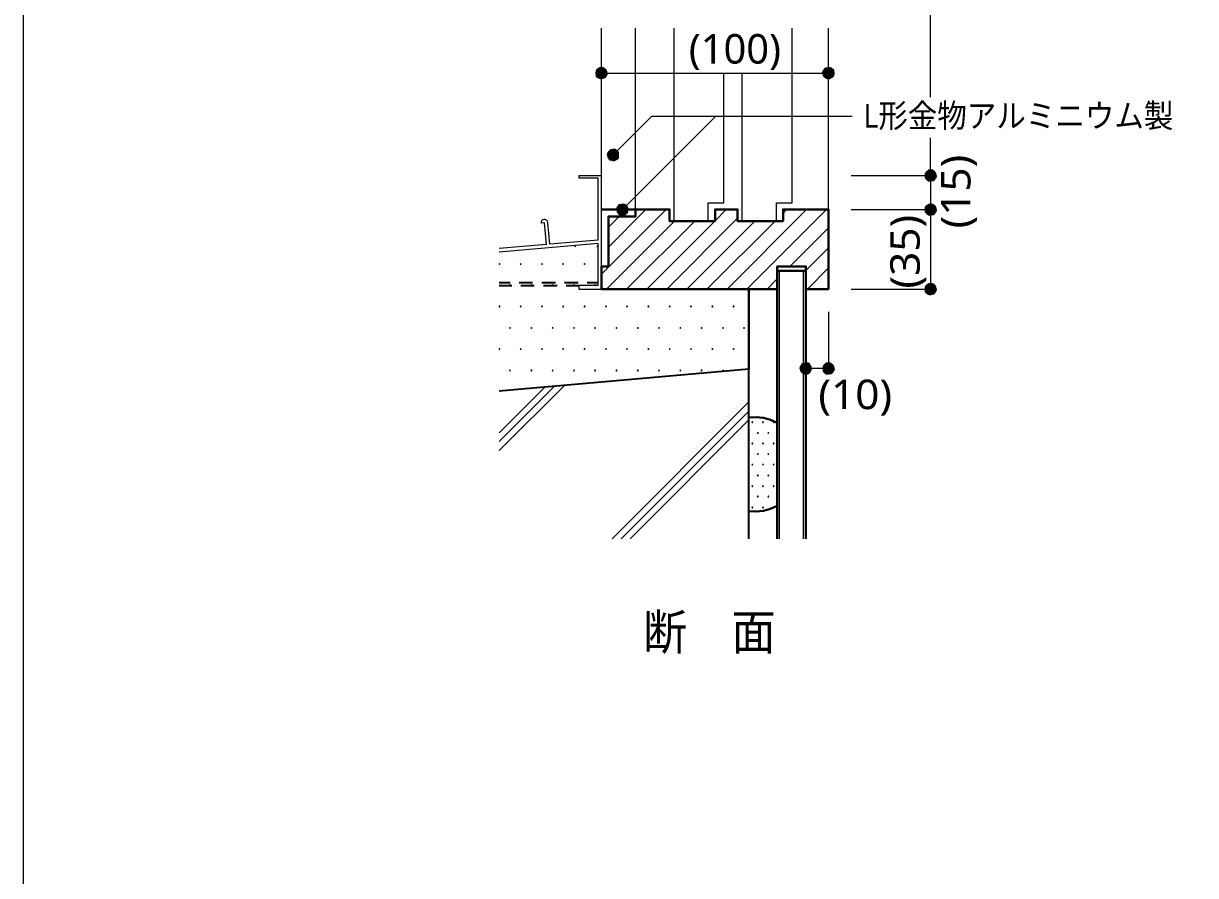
# Model space of a CAD drawing. Header units: millimetres. Extents: x 0 to 420, y 0 to 297.
# Drawn here: x 0.2 to 103.4, y 148.5 to 223.5 of the extents above; entities that cross this region are included whole.
import ezdxf
from ezdxf.enums import TextEntityAlignment as Align

# ---------------------------------------------------------------- set-up
doc = ezdxf.new("R2010")
doc.units = ezdxf.units.MM
doc.styles.add('kst32b', font='NotoSansJP-Variable.ttf')

msp = doc.modelspace()

# ---------------------------------------------------------------- hatches: boundary and pattern name
for points in [[(50.63, 219.37), (50.61, 219.16), (51.1, 219.16), (50.63, 219.37)], [(71.56, 218.97), (71.61, 219.16), (71.1, 219.16), (71.56, 218.97)], [(51.67, 211.77), (51.77, 211.6), (52.13, 211.96), (51.67, 211.77)], [(79.63, 210.33), (79.61, 210.14), (80.09, 210.14), (79.63, 210.33)], [(52.49, 206.95), (52.6, 206.8), (52.94, 207.14), (52.49, 206.95)], [(79.63, 207.35), (79.61, 207.16), (80.09, 207.16), (79.63, 207.35)], [(48.77, 203.96), (48.75, 203.94), (48.73, 203.92), (48.75, 203.9), (48.77, 203.88), (48.79, 203.9), (48.81, 203.92), (48.79, 203.94), (48.77, 203.96)], [(50.76, 203.96), (50.74, 203.94), (50.72, 203.92), (50.74, 203.9), (50.76, 203.88), (50.78, 203.9), (50.8, 203.92), (50.78, 203.94), (50.76, 203.96)], [(42.12, 202.4), (42.1, 202.37), (42.08, 202.35), (42.1, 202.33), (42.12, 202.31), (42.14, 202.33), (42.16, 202.35), (42.14, 202.37), (42.12, 202.4)], [(43.98, 202.4), (43.96, 202.37), (43.94, 202.35), (43.96, 202.33), (43.98, 202.31), (44.01, 202.33), (44.03, 202.35), (44.01, 202.37), (43.98, 202.4)], [(45.87, 202.4), (45.85, 202.37), (45.83, 202.35), (45.85, 202.33), (45.87, 202.31), (45.89, 202.33), (45.91, 202.35), (45.89, 202.37), (45.87, 202.4)], [(47.73, 202.4), (47.71, 202.37), (47.69, 202.35), (47.71, 202.33), (47.73, 202.31), (47.75, 202.33), (47.77, 202.35), (47.75, 202.37), (47.73, 202.4)], [(49.61, 202.4), (49.59, 202.37), (49.57, 202.35), (49.59, 202.33), (49.61, 202.31), (49.64, 202.33), (49.66, 202.35), (49.64, 202.37), (49.61, 202.4)], [(43.05, 200.53), (43.03, 200.51), (43.01, 200.49), (43.03, 200.47), (43.05, 200.45), (43.07, 200.47), (43.1, 200.49), (43.07, 200.51), (43.05, 200.53)], [(44.94, 200.53), (44.92, 200.51), (44.89, 200.49), (44.92, 200.47), (44.94, 200.45), (44.96, 200.47), (44.98, 200.49), (44.96, 200.51), (44.94, 200.53)], [(46.8, 200.53), (46.78, 200.51), (46.76, 200.49), (46.78, 200.47), (46.8, 200.45), (46.82, 200.47), (46.84, 200.49), (46.82, 200.51), (46.8, 200.53)], [(48.68, 200.53), (48.66, 200.51), (48.64, 200.49), (48.66, 200.47), (48.68, 200.45), (48.7, 200.47), (48.73, 200.49), (48.7, 200.51), (48.68, 200.53)], [(50.55, 200.53), (50.52, 200.51), (50.5, 200.49), (50.52, 200.47), (50.55, 200.45), (50.57, 200.47), (50.59, 200.49), (50.57, 200.51), (50.55, 200.53)], [(79.63, 200.34), (79.61, 200.15), (80.09, 200.15), (79.63, 200.34)], [(42.12, 198.65), (42.1, 198.63), (42.08, 198.61), (42.1, 198.59), (42.12, 198.56), (42.14, 198.59), (42.16, 198.61), (42.14, 198.63), (42.12, 198.65)], [(43.98, 198.65), (43.96, 198.63), (43.94, 198.61), (43.96, 198.59), (43.98, 198.56), (44.01, 198.59), (44.03, 198.61), (44.01, 198.63), (43.98, 198.65)], [(45.87, 198.65), (45.85, 198.63), (45.83, 198.61), (45.85, 198.59), (45.87, 198.56), (45.89, 198.59), (45.91, 198.61), (45.89, 198.63), (45.87, 198.65)], [(47.73, 198.65), (47.71, 198.63), (47.69, 198.61), (47.71, 198.59), (47.73, 198.56), (47.75, 198.59), (47.77, 198.61), (47.75, 198.63), (47.73, 198.65)], [(49.61, 198.65), (49.59, 198.63), (49.57, 198.61), (49.59, 198.59), (49.61, 198.56), (49.64, 198.59), (49.66, 198.61), (49.64, 198.63), (49.61, 198.65)], [(51.5, 198.65), (51.48, 198.63), (51.46, 198.61), (51.48, 198.59), (51.5, 198.56), (51.52, 198.59), (51.54, 198.61), (51.52, 198.63), (51.5, 198.65)], [(53.36, 198.65), (53.34, 198.63), (53.32, 198.61), (53.34, 198.59), (53.36, 198.56), (53.38, 198.59), (53.4, 198.61), (53.38, 198.63), (53.36, 198.65)], [(55.24, 198.65), (55.22, 198.63), (55.2, 198.61), (55.22, 198.59), (55.24, 198.56), (55.27, 198.59), (55.29, 198.61), (55.27, 198.63), (55.24, 198.65)], [(57.11, 198.65), (57.09, 198.63), (57.07, 198.61), (57.09, 198.59), (57.11, 198.56), (57.13, 198.59), (57.15, 198.61), (57.13, 198.63), (57.11, 198.65)], [(58.99, 198.65), (58.97, 198.63), (58.95, 198.61), (58.97, 198.59), (58.99, 198.56), (59.01, 198.59), (59.03, 198.61), (59.01, 198.63), (58.99, 198.65)], [(60.88, 198.65), (60.85, 198.63), (60.83, 198.61), (60.85, 198.59), (60.88, 198.56), (60.9, 198.59), (60.92, 198.61), (60.9, 198.63), (60.88, 198.65)], [(62.74, 198.65), (62.72, 198.63), (62.7, 198.61), (62.72, 198.59), (62.74, 198.56), (62.76, 198.59), (62.78, 198.61), (62.76, 198.63), (62.74, 198.65)], [(43.05, 196.77), (43.03, 196.74), (43.01, 196.72), (43.03, 196.7), (43.05, 196.68), (43.07, 196.7), (43.1, 196.72), (43.07, 196.74), (43.05, 196.77)], [(44.94, 196.77), (44.92, 196.74), (44.89, 196.72), (44.92, 196.7), (44.94, 196.68), (44.96, 196.7), (44.98, 196.72), (44.96, 196.74), (44.94, 196.77)], [(46.8, 196.77), (46.78, 196.74), (46.76, 196.72), (46.78, 196.7), (46.8, 196.68), (46.82, 196.7), (46.84, 196.72), (46.82, 196.74), (46.8, 196.77)], [(48.68, 196.77), (48.66, 196.74), (48.64, 196.72), (48.66, 196.7), (48.68, 196.68), (48.7, 196.7), (48.73, 196.72), (48.7, 196.74), (48.68, 196.77)], [(50.55, 196.77), (50.52, 196.74), (50.5, 196.72), (50.52, 196.7), (50.55, 196.68), (50.57, 196.7), (50.59, 196.72), (50.57, 196.74), (50.55, 196.77)], [(52.43, 196.77), (52.41, 196.74), (52.39, 196.72), (52.41, 196.7), (52.43, 196.68), (52.45, 196.7), (52.47, 196.72), (52.45, 196.74), (52.43, 196.77)], [(54.31, 196.77), (54.29, 196.74), (54.27, 196.72), (54.29, 196.7), (54.31, 196.68), (54.33, 196.7), (54.36, 196.72), (54.33, 196.74), (54.31, 196.77)], [(56.18, 196.77), (56.16, 196.74), (56.13, 196.72), (56.16, 196.7), (56.18, 196.68), (56.2, 196.7), (56.22, 196.72), (56.2, 196.74), (56.18, 196.77)], [(58.06, 196.77), (58.04, 196.74), (58.02, 196.72), (58.04, 196.7), (58.06, 196.68), (58.08, 196.7), (58.1, 196.72), (58.08, 196.74), (58.06, 196.77)], [(59.92, 196.77), (59.9, 196.74), (59.88, 196.72), (59.9, 196.7), (59.92, 196.68), (59.94, 196.7), (59.97, 196.72), (59.94, 196.74), (59.92, 196.77)], [(61.81, 196.77), (61.79, 196.74), (61.76, 196.72), (61.79, 196.7), (61.81, 196.68), (61.83, 196.7), (61.85, 196.72), (61.83, 196.74), (61.81, 196.77)], [(63.67, 196.77), (63.65, 196.74), (63.63, 196.72), (63.65, 196.7), (63.67, 196.68), (63.69, 196.7), (63.71, 196.72), (63.69, 196.74), (63.67, 196.77)], [(42.12, 194.9), (42.1, 194.88), (42.08, 194.86), (42.1, 194.84), (42.12, 194.82), (42.14, 194.84), (42.16, 194.86), (42.14, 194.88), (42.12, 194.9)], [(43.98, 194.9), (43.96, 194.88), (43.94, 194.86), (43.96, 194.84), (43.98, 194.82), (44.01, 194.84), (44.03, 194.86), (44.01, 194.88), (43.98, 194.9)], [(45.87, 194.9), (45.85, 194.88), (45.83, 194.86), (45.85, 194.84), (45.87, 194.82), (45.89, 194.84), (45.91, 194.86), (45.89, 194.88), (45.87, 194.9)], [(47.73, 194.9), (47.71, 194.88), (47.69, 194.86), (47.71, 194.84), (47.73, 194.82), (47.75, 194.84), (47.77, 194.86), (47.75, 194.88), (47.73, 194.9)], [(49.61, 194.9), (49.59, 194.88), (49.57, 194.86), (49.59, 194.84), (49.61, 194.82), (49.64, 194.84), (49.66, 194.86), (49.64, 194.88), (49.61, 194.9)], [(51.5, 194.9), (51.48, 194.88), (51.46, 194.86), (51.48, 194.84), (51.5, 194.82), (51.52, 194.84), (51.54, 194.86), (51.52, 194.88), (51.5, 194.9)], [(53.36, 194.9), (53.34, 194.88), (53.32, 194.86), (53.34, 194.84), (53.36, 194.82), (53.38, 194.84), (53.4, 194.86), (53.38, 194.88), (53.36, 194.9)], [(55.24, 194.9), (55.22, 194.88), (55.2, 194.86), (55.22, 194.84), (55.24, 194.82), (55.27, 194.84), (55.29, 194.86), (55.27, 194.88), (55.24, 194.9)], [(57.11, 194.9), (57.09, 194.88), (57.07, 194.86), (57.09, 194.84), (57.11, 194.82), (57.13, 194.84), (57.15, 194.86), (57.13, 194.88), (57.11, 194.9)], [(58.99, 194.9), (58.97, 194.88), (58.95, 194.86), (58.97, 194.84), (58.99, 194.82), (59.01, 194.84), (59.03, 194.86), (59.01, 194.88), (58.99, 194.9)], [(60.88, 194.9), (60.85, 194.88), (60.83, 194.86), (60.85, 194.84), (60.88, 194.82), (60.9, 194.84), (60.92, 194.86), (60.9, 194.88), (60.88, 194.9)], [(62.74, 194.9), (62.72, 194.88), (62.7, 194.86), (62.72, 194.84), (62.74, 194.82), (62.76, 194.84), (62.78, 194.86), (62.76, 194.88), (62.74, 194.9)], [(69.55, 192.96), (69.6, 193.15), (69.11, 193.15), (69.55, 192.96)], [(70.63, 193.34), (70.59, 193.15), (71.1, 193.15), (70.63, 193.34)], [(43.05, 193.02), (43.03, 193), (43.01, 192.98), (43.03, 192.96), (43.05, 192.93), (43.07, 192.96), (43.1, 192.98), (43.07, 193), (43.05, 193.02)], [(44.94, 193.02), (44.92, 193), (44.89, 192.98), (44.92, 192.96), (44.94, 192.93), (44.96, 192.96), (44.98, 192.98), (44.96, 193), (44.94, 193.02)], [(46.8, 193.02), (46.78, 193), (46.76, 192.98), (46.78, 192.96), (46.8, 192.93), (46.82, 192.96), (46.84, 192.98), (46.82, 193), (46.8, 193.02)], [(48.68, 193.02), (48.66, 193), (48.64, 192.98), (48.66, 192.96), (48.68, 192.93), (48.7, 192.96), (48.73, 192.98), (48.7, 193), (48.68, 193.02)], [(50.55, 193.02), (50.52, 193), (50.5, 192.98), (50.52, 192.96), (50.55, 192.93), (50.57, 192.96), (50.59, 192.98), (50.57, 193), (50.55, 193.02)], [(52.43, 193.02), (52.41, 193), (52.39, 192.98), (52.41, 192.96), (52.43, 192.93), (52.45, 192.96), (52.47, 192.98), (52.45, 193), (52.43, 193.02)], [(54.31, 193.02), (54.29, 193), (54.27, 192.98), (54.29, 192.96), (54.31, 192.93), (54.33, 192.96), (54.36, 192.98), (54.33, 193), (54.31, 193.02)], [(56.18, 193.02), (56.16, 193), (56.13, 192.98), (56.16, 192.96), (56.18, 192.93), (56.2, 192.96), (56.22, 192.98), (56.2, 193), (56.18, 193.02)], [(58.06, 193.02), (58.04, 193), (58.02, 192.98), (58.04, 192.96), (58.06, 192.93), (58.08, 192.96), (58.1, 192.98), (58.08, 193), (58.06, 193.02)], [(59.92, 193.02), (59.9, 193), (59.88, 192.98), (59.9, 192.96), (59.92, 192.93), (59.94, 192.96), (59.97, 192.98), (59.94, 193), (59.92, 193.02)], [(61.81, 193.02), (61.79, 193), (61.76, 192.98), (61.79, 192.96), (61.81, 192.93), (61.83, 192.96), (61.85, 192.98), (61.83, 193), (61.81, 193.02)], [(64.39, 188.47), (64.37, 188.45), (64.35, 188.43), (64.37, 188.4), (64.39, 188.38), (64.41, 188.4), (64.43, 188.43), (64.41, 188.45), (64.39, 188.47)], [(65.34, 188.47), (65.32, 188.45), (65.3, 188.43), (65.32, 188.4), (65.34, 188.38), (65.36, 188.4), (65.38, 188.43), (65.36, 188.45), (65.34, 188.47)], [(66.27, 188.47), (66.25, 188.45), (66.23, 188.43), (66.25, 188.4), (66.27, 188.38), (66.29, 188.4), (66.32, 188.43), (66.29, 188.45), (66.27, 188.47)], [(64.88, 187.52), (64.85, 187.49), (64.83, 187.47), (64.85, 187.45), (64.88, 187.43), (64.9, 187.45), (64.92, 187.47), (64.9, 187.49), (64.88, 187.52)], [(65.81, 187.52), (65.79, 187.49), (65.76, 187.47), (65.79, 187.45), (65.81, 187.43), (65.83, 187.45), (65.85, 187.47), (65.83, 187.49), (65.81, 187.52)], [(64.39, 186.58), (64.37, 186.56), (64.35, 186.54), (64.37, 186.52), (64.39, 186.5), (64.41, 186.52), (64.43, 186.54), (64.41, 186.56), (64.39, 186.58)], [(65.34, 186.58), (65.32, 186.56), (65.3, 186.54), (65.32, 186.52), (65.34, 186.5), (65.36, 186.52), (65.38, 186.54), (65.36, 186.56), (65.34, 186.58)], [(66.27, 186.58), (66.25, 186.56), (66.23, 186.54), (66.25, 186.52), (66.27, 186.5), (66.29, 186.52), (66.32, 186.54), (66.29, 186.56), (66.27, 186.58)], [(64.88, 185.65), (64.85, 185.63), (64.83, 185.61), (64.85, 185.59), (64.88, 185.57), (64.9, 185.59), (64.92, 185.61), (64.9, 185.63), (64.88, 185.65)], [(65.81, 185.65), (65.79, 185.63), (65.76, 185.61), (65.79, 185.59), (65.81, 185.57), (65.83, 185.59), (65.85, 185.61), (65.83, 185.63), (65.81, 185.65)], [(64.39, 184.72), (64.37, 184.7), (64.35, 184.68), (64.37, 184.66), (64.39, 184.64), (64.41, 184.66), (64.43, 184.68), (64.41, 184.7), (64.39, 184.72)], [(65.34, 184.72), (65.32, 184.7), (65.3, 184.68), (65.32, 184.66), (65.34, 184.64), (65.36, 184.66), (65.38, 184.68), (65.36, 184.7), (65.34, 184.72)], [(66.27, 184.72), (66.25, 184.7), (66.23, 184.68), (66.25, 184.66), (66.27, 184.64), (66.29, 184.66), (66.32, 184.68), (66.29, 184.7), (66.27, 184.72)], [(64.39, 182.84), (64.37, 182.82), (64.35, 182.8), (64.37, 182.77), (64.39, 182.75), (64.41, 182.77), (64.43, 182.8), (64.41, 182.82), (64.39, 182.84)], [(64.88, 183.77), (64.85, 183.75), (64.83, 183.73), (64.85, 183.71), (64.88, 183.68), (64.9, 183.71), (64.92, 183.73), (64.9, 183.75), (64.88, 183.77)], [(65.34, 182.84), (65.32, 182.82), (65.3, 182.8), (65.32, 182.77), (65.34, 182.75), (65.36, 182.77), (65.38, 182.8), (65.36, 182.82), (65.34, 182.84)], [(65.81, 183.77), (65.79, 183.75), (65.76, 183.73), (65.79, 183.71), (65.81, 183.68), (65.83, 183.71), (65.85, 183.73), (65.83, 183.75), (65.81, 183.77)], [(66.27, 182.84), (66.25, 182.82), (66.23, 182.8), (66.25, 182.77), (66.27, 182.75), (66.29, 182.77), (66.32, 182.8), (66.29, 182.82), (66.27, 182.84)], [(64.88, 181.91), (64.85, 181.89), (64.83, 181.86), (64.85, 181.84), (64.88, 181.82), (64.9, 181.84), (64.92, 181.86), (64.9, 181.89), (64.88, 181.91)], [(65.81, 181.91), (65.79, 181.89), (65.76, 181.86), (65.79, 181.84), (65.81, 181.82), (65.83, 181.84), (65.85, 181.86), (65.83, 181.89), (65.81, 181.91)], [(64.39, 180.95), (64.37, 180.93), (64.35, 180.91), (64.37, 180.89), (64.39, 180.87), (64.41, 180.89), (64.43, 180.91), (64.41, 180.93), (64.39, 180.95)], [(65.34, 180.95), (65.32, 180.93), (65.3, 180.91), (65.32, 180.89), (65.34, 180.87), (65.36, 180.89), (65.38, 180.91), (65.36, 180.93), (65.34, 180.95)], [(66.27, 180.95), (66.25, 180.93), (66.23, 180.91), (66.25, 180.89), (66.27, 180.87), (66.29, 180.89), (66.32, 180.91), (66.29, 180.93), (66.27, 180.95)]]:
    msp.add_hatch(color=7).paths.add_polyline_path(points)
h = msp.add_hatch(color=7)
h.paths.add_polyline_path([(50.61, 219.16), (50.63, 218.97), (51.1, 219.16), (50.61, 219.16)])
h.paths.add_polyline_path([(50.63, 218.97), (51.1, 219.16), (50.74, 218.82), (50.63, 218.97)])
h.paths.add_polyline_path([(51.1, 219.16), (50.74, 218.82), (50.91, 218.72), (51.1, 219.16)])
h = msp.add_hatch(color=7)
h.paths.add_polyline_path([(51.1, 219.67), (50.91, 219.63), (51.1, 219.16), (51.1, 219.67)])
h.paths.add_polyline_path([(50.91, 219.63), (51.1, 219.16), (50.74, 219.52), (50.91, 219.63)])
h.paths.add_polyline_path([(51.1, 219.16), (50.74, 219.52), (50.63, 219.37), (51.1, 219.16)])
h = msp.add_hatch(color=7)
h.paths.add_polyline_path([(50.91, 218.72), (51.1, 218.67), (51.1, 219.16), (50.91, 218.72)])
h.paths.add_polyline_path([(51.1, 218.67), (51.1, 219.16), (51.29, 218.72), (51.1, 218.67)])
h.paths.add_polyline_path([(51.1, 219.16), (51.29, 218.72), (51.46, 218.82), (51.1, 219.16)])
h = msp.add_hatch(color=7)
h.paths.add_polyline_path([(51.56, 219.37), (51.46, 219.52), (51.1, 219.16), (51.56, 219.37)])
h.paths.add_polyline_path([(51.46, 219.52), (51.1, 219.16), (51.29, 219.63), (51.46, 219.52)])
h.paths.add_polyline_path([(51.1, 219.16), (51.29, 219.63), (51.1, 219.67), (51.1, 219.16)])
h = msp.add_hatch(color=7)
h.paths.add_polyline_path([(51.46, 218.82), (51.56, 218.97), (51.1, 219.16), (51.46, 218.82)])
h.paths.add_polyline_path([(51.56, 218.97), (51.1, 219.16), (51.6, 219.16), (51.56, 218.97)])
h.paths.add_polyline_path([(51.1, 219.16), (51.6, 219.16), (51.56, 219.37), (51.1, 219.16)])
h = msp.add_hatch(color=7)
h.paths.add_polyline_path([(70.74, 219.52), (70.63, 219.37), (71.1, 219.16), (70.74, 219.52)])
h.paths.add_polyline_path([(70.63, 219.37), (71.1, 219.16), (70.59, 219.16), (70.63, 219.37)])
h.paths.add_polyline_path([(71.1, 219.16), (70.59, 219.16), (70.63, 218.97), (71.1, 219.16)])
h = msp.add_hatch(color=7)
h.paths.add_polyline_path([(70.63, 218.97), (70.74, 218.82), (71.1, 219.16), (70.63, 218.97)])
h.paths.add_polyline_path([(70.74, 218.82), (71.1, 219.16), (70.91, 218.72), (70.74, 218.82)])
h.paths.add_polyline_path([(71.1, 219.16), (70.91, 218.72), (71.1, 218.67), (71.1, 219.16)])
h = msp.add_hatch(color=7)
h.paths.add_polyline_path([(71.29, 219.63), (71.1, 219.67), (71.1, 219.16), (71.29, 219.63)])
h.paths.add_polyline_path([(71.1, 219.67), (71.1, 219.16), (70.91, 219.63), (71.1, 219.67)])
h.paths.add_polyline_path([(71.1, 219.16), (70.91, 219.63), (70.74, 219.52), (71.1, 219.16)])
h = msp.add_hatch(color=7)
h.paths.add_polyline_path([(71.61, 219.16), (71.56, 219.37), (71.1, 219.16), (71.61, 219.16)])
h.paths.add_polyline_path([(71.56, 219.37), (71.1, 219.16), (71.46, 219.52), (71.56, 219.37)])
h.paths.add_polyline_path([(71.1, 219.16), (71.46, 219.52), (71.29, 219.63), (71.1, 219.16)])
h = msp.add_hatch(color=7)
h.paths.add_polyline_path([(71.1, 218.67), (71.29, 218.72), (71.1, 219.16), (71.1, 218.67)])
h.paths.add_polyline_path([(71.29, 218.72), (71.1, 219.16), (71.46, 218.82), (71.29, 218.72)])
h.paths.add_polyline_path([(71.1, 219.16), (71.46, 218.82), (71.56, 218.97), (71.1, 219.16)])
h = msp.add_hatch(color=7)
h.paths.add_polyline_path([(51.77, 212.3), (51.67, 212.15), (52.13, 211.96), (51.77, 212.3)])
h.paths.add_polyline_path([(51.67, 212.15), (52.13, 211.96), (51.63, 211.96), (51.67, 212.15)])
h.paths.add_polyline_path([(52.13, 211.96), (51.63, 211.96), (51.67, 211.77), (52.13, 211.96)])
h = msp.add_hatch(color=7)
h.paths.add_polyline_path([(52.32, 212.43), (52.13, 212.45), (52.13, 211.96), (52.32, 212.43)])
h.paths.add_polyline_path([(52.13, 212.45), (52.13, 211.96), (51.94, 212.43), (52.13, 212.45)])
h.paths.add_polyline_path([(52.13, 211.96), (51.94, 212.43), (51.77, 212.3), (52.13, 211.96)])
h = msp.add_hatch(color=7)
h.paths.add_polyline_path([(51.77, 211.6), (51.94, 211.5), (52.13, 211.96), (51.77, 211.6)])
h.paths.add_polyline_path([(51.94, 211.5), (52.13, 211.96), (52.13, 211.45), (51.94, 211.5)])
h.paths.add_polyline_path([(52.13, 211.96), (52.13, 211.45), (52.32, 211.5), (52.13, 211.96)])
h = msp.add_hatch(color=7)
h.paths.add_polyline_path([(52.62, 211.96), (52.6, 212.15), (52.13, 211.96), (52.62, 211.96)])
h.paths.add_polyline_path([(52.6, 212.15), (52.13, 211.96), (52.49, 212.3), (52.6, 212.15)])
h.paths.add_polyline_path([(52.13, 211.96), (52.49, 212.3), (52.32, 212.43), (52.13, 211.96)])
h = msp.add_hatch(color=7)
h.paths.add_polyline_path([(52.32, 211.5), (52.49, 211.6), (52.13, 211.96), (52.32, 211.5)])
h.paths.add_polyline_path([(52.49, 211.6), (52.13, 211.96), (52.6, 211.77), (52.49, 211.6)])
h.paths.add_polyline_path([(52.13, 211.96), (52.6, 211.77), (52.62, 211.96), (52.13, 211.96)])
h = msp.add_hatch(color=7)
h.paths.add_polyline_path([(80.09, 210.65), (79.9, 210.61), (80.09, 210.14), (80.09, 210.65)])
h.paths.add_polyline_path([(79.9, 210.61), (80.09, 210.14), (79.76, 210.5), (79.9, 210.61)])
h.paths.add_polyline_path([(80.09, 210.14), (79.76, 210.5), (79.63, 210.33), (80.09, 210.14)])
h = msp.add_hatch(color=7)
h.paths.add_polyline_path([(80.56, 210.33), (80.45, 210.5), (80.09, 210.14), (80.56, 210.33)])
h.paths.add_polyline_path([(80.45, 210.5), (80.09, 210.14), (80.29, 210.61), (80.45, 210.5)])
h.paths.add_polyline_path([(80.09, 210.14), (80.29, 210.61), (80.09, 210.65), (80.09, 210.14)])
h = msp.add_hatch(color=7)
h.paths.add_polyline_path([(79.61, 210.14), (79.63, 209.95), (80.09, 210.14), (79.61, 210.14)])
h.paths.add_polyline_path([(79.63, 209.95), (80.09, 210.14), (79.76, 209.8), (79.63, 209.95)])
h.paths.add_polyline_path([(80.09, 210.14), (79.76, 209.8), (79.9, 209.68), (80.09, 210.14)])
h = msp.add_hatch(color=7)
h.paths.add_polyline_path([(79.9, 209.68), (80.09, 209.66), (80.09, 210.14), (79.9, 209.68)])
h.paths.add_polyline_path([(80.09, 209.66), (80.09, 210.14), (80.29, 209.68), (80.09, 209.66)])
h.paths.add_polyline_path([(80.09, 210.14), (80.29, 209.68), (80.45, 209.8), (80.09, 210.14)])
h = msp.add_hatch(color=7)
h.paths.add_polyline_path([(80.45, 209.8), (80.56, 209.95), (80.09, 210.14), (80.45, 209.8)])
h.paths.add_polyline_path([(80.56, 209.95), (80.09, 210.14), (80.6, 210.14), (80.56, 209.95)])
h.paths.add_polyline_path([(80.09, 210.14), (80.6, 210.14), (80.56, 210.33), (80.09, 210.14)])
h = msp.add_hatch(color=7)
h.paths.add_polyline_path([(53.13, 207.6), (52.94, 207.64), (52.94, 207.14), (53.13, 207.6)])
h.paths.add_polyline_path([(52.94, 207.64), (52.94, 207.14), (52.75, 207.6), (52.94, 207.64)])
h.paths.add_polyline_path([(52.94, 207.14), (52.75, 207.6), (52.6, 207.5), (52.94, 207.14)])
h = msp.add_hatch(color=7)
h.paths.add_polyline_path([(53.45, 207.14), (53.4, 207.33), (52.94, 207.14), (53.45, 207.14)])
h.paths.add_polyline_path([(53.4, 207.33), (52.94, 207.14), (53.3, 207.5), (53.4, 207.33)])
h.paths.add_polyline_path([(52.94, 207.14), (53.3, 207.5), (53.13, 207.6), (52.94, 207.14)])
h = msp.add_hatch(color=7)
h.paths.add_polyline_path([(80.09, 207.64), (79.9, 207.6), (80.09, 207.16), (80.09, 207.64)])
h.paths.add_polyline_path([(79.9, 207.6), (80.09, 207.16), (79.76, 207.5), (79.9, 207.6)])
h.paths.add_polyline_path([(80.09, 207.16), (79.76, 207.5), (79.63, 207.35), (80.09, 207.16)])
h = msp.add_hatch(color=7)
h.paths.add_polyline_path([(80.56, 207.35), (80.45, 207.5), (80.09, 207.16), (80.56, 207.35)])
h.paths.add_polyline_path([(80.45, 207.5), (80.09, 207.16), (80.29, 207.6), (80.45, 207.5)])
h.paths.add_polyline_path([(80.09, 207.16), (80.29, 207.6), (80.09, 207.64), (80.09, 207.16)])
h = msp.add_hatch(color=7)
h.paths.add_polyline_path([(52.6, 207.5), (52.49, 207.33), (52.94, 207.14), (52.6, 207.5)])
h.paths.add_polyline_path([(52.49, 207.33), (52.94, 207.14), (52.45, 207.14), (52.49, 207.33)])
h.paths.add_polyline_path([(52.94, 207.14), (52.45, 207.14), (52.49, 206.95), (52.94, 207.14)])
h = msp.add_hatch(color=7)
h.paths.add_polyline_path([(52.6, 206.8), (52.75, 206.69), (52.94, 207.14), (52.6, 206.8)])
h.paths.add_polyline_path([(52.75, 206.69), (52.94, 207.14), (52.94, 206.65), (52.75, 206.69)])
h.paths.add_polyline_path([(52.94, 207.14), (52.94, 206.65), (53.13, 206.69), (52.94, 207.14)])
h = msp.add_hatch(color=7)
h.paths.add_polyline_path([(53.13, 206.69), (53.3, 206.8), (52.94, 207.14), (53.13, 206.69)])
h.paths.add_polyline_path([(53.3, 206.8), (52.94, 207.14), (53.4, 206.95), (53.3, 206.8)])
h.paths.add_polyline_path([(52.94, 207.14), (53.4, 206.95), (53.45, 207.14), (52.94, 207.14)])
h = msp.add_hatch(color=7)
h.paths.add_polyline_path([(79.61, 207.16), (79.63, 206.95), (80.09, 207.16), (79.61, 207.16)])
h.paths.add_polyline_path([(79.63, 206.95), (80.09, 207.16), (79.76, 206.8), (79.63, 206.95)])
h.paths.add_polyline_path([(80.09, 207.16), (79.76, 206.8), (79.9, 206.69), (80.09, 207.16)])
h = msp.add_hatch(color=7)
h.paths.add_polyline_path([(79.9, 206.69), (80.09, 206.65), (80.09, 207.16), (79.9, 206.69)])
h.paths.add_polyline_path([(80.09, 206.65), (80.09, 207.16), (80.29, 206.69), (80.09, 206.65)])
h.paths.add_polyline_path([(80.09, 207.16), (80.29, 206.69), (80.45, 206.8), (80.09, 207.16)])
h = msp.add_hatch(color=7)
h.paths.add_polyline_path([(80.45, 206.8), (80.56, 206.95), (80.09, 207.16), (80.45, 206.8)])
h.paths.add_polyline_path([(80.56, 206.95), (80.09, 207.16), (80.6, 207.16), (80.56, 206.95)])
h.paths.add_polyline_path([(80.09, 207.16), (80.6, 207.16), (80.56, 207.35), (80.09, 207.16)])
h = msp.add_hatch(color=7)
h.paths.add_polyline_path([(80.09, 200.64), (79.9, 200.62), (80.09, 200.15), (80.09, 200.64)])
h.paths.add_polyline_path([(79.9, 200.62), (80.09, 200.15), (79.76, 200.51), (79.9, 200.62)])
h.paths.add_polyline_path([(80.09, 200.15), (79.76, 200.51), (79.63, 200.34), (80.09, 200.15)])
h = msp.add_hatch(color=7)
h.paths.add_polyline_path([(80.56, 200.34), (80.45, 200.51), (80.09, 200.15), (80.56, 200.34)])
h.paths.add_polyline_path([(80.45, 200.51), (80.09, 200.15), (80.29, 200.62), (80.45, 200.51)])
h.paths.add_polyline_path([(80.09, 200.15), (80.29, 200.62), (80.09, 200.64), (80.09, 200.15)])
h = msp.add_hatch(color=7)
h.paths.add_polyline_path([(80.45, 199.79), (80.56, 199.96), (80.09, 200.15), (80.45, 199.79)])
h.paths.add_polyline_path([(80.56, 199.96), (80.09, 200.15), (80.6, 200.15), (80.56, 199.96)])
h.paths.add_polyline_path([(80.09, 200.15), (80.6, 200.15), (80.56, 200.34), (80.09, 200.15)])
h = msp.add_hatch(color=7)
h.paths.add_polyline_path([(79.61, 200.15), (79.63, 199.96), (80.09, 200.15), (79.61, 200.15)])
h.paths.add_polyline_path([(79.63, 199.96), (80.09, 200.15), (79.76, 199.79), (79.63, 199.96)])
h.paths.add_polyline_path([(80.09, 200.15), (79.76, 199.79), (79.9, 199.69), (80.09, 200.15)])
h = msp.add_hatch(color=7)
h.paths.add_polyline_path([(79.9, 199.69), (80.09, 199.64), (80.09, 200.15), (79.9, 199.69)])
h.paths.add_polyline_path([(80.09, 199.64), (80.09, 200.15), (80.29, 199.69), (80.09, 199.64)])
h.paths.add_polyline_path([(80.09, 200.15), (80.29, 199.69), (80.45, 199.79), (80.09, 200.15)])
h = msp.add_hatch(color=7)
h.paths.add_polyline_path([(68.75, 193.51), (68.64, 193.34), (69.11, 193.15), (68.75, 193.51)])
h.paths.add_polyline_path([(68.64, 193.34), (69.11, 193.15), (68.6, 193.15), (68.64, 193.34)])
h.paths.add_polyline_path([(69.11, 193.15), (68.6, 193.15), (68.64, 192.96), (69.11, 193.15)])
h = msp.add_hatch(color=7)
h.paths.add_polyline_path([(68.64, 192.96), (68.75, 192.79), (69.11, 193.15), (68.64, 192.96)])
h.paths.add_polyline_path([(68.75, 192.79), (69.11, 193.15), (68.9, 192.68), (68.75, 192.79)])
h.paths.add_polyline_path([(69.11, 193.15), (68.9, 192.68), (69.11, 192.66), (69.11, 193.15)])
h = msp.add_hatch(color=7)
h.paths.add_polyline_path([(69.3, 193.61), (69.11, 193.65), (69.11, 193.15), (69.3, 193.61)])
h.paths.add_polyline_path([(69.11, 193.65), (69.11, 193.15), (68.9, 193.61), (69.11, 193.65)])
h.paths.add_polyline_path([(69.11, 193.15), (68.9, 193.61), (68.75, 193.51), (69.11, 193.15)])
h = msp.add_hatch(color=7)
h.paths.add_polyline_path([(69.6, 193.15), (69.55, 193.34), (69.11, 193.15), (69.6, 193.15)])
h.paths.add_polyline_path([(69.55, 193.34), (69.11, 193.15), (69.45, 193.51), (69.55, 193.34)])
h.paths.add_polyline_path([(69.11, 193.15), (69.45, 193.51), (69.3, 193.61), (69.11, 193.15)])
h = msp.add_hatch(color=7)
h.paths.add_polyline_path([(69.11, 192.66), (69.3, 192.68), (69.11, 193.15), (69.11, 192.66)])
h.paths.add_polyline_path([(69.3, 192.68), (69.11, 193.15), (69.45, 192.79), (69.3, 192.68)])
h.paths.add_polyline_path([(69.11, 193.15), (69.45, 192.79), (69.55, 192.96), (69.11, 193.15)])
h = msp.add_hatch(color=7)
h.paths.add_polyline_path([(70.59, 193.15), (70.63, 192.96), (71.1, 193.15), (70.59, 193.15)])
h.paths.add_polyline_path([(70.63, 192.96), (71.1, 193.15), (70.74, 192.79), (70.63, 192.96)])
h.paths.add_polyline_path([(71.1, 193.15), (70.74, 192.79), (70.91, 192.68), (71.1, 193.15)])
h = msp.add_hatch(color=7)
h.paths.add_polyline_path([(71.1, 193.65), (70.91, 193.61), (71.1, 193.15), (71.1, 193.65)])
h.paths.add_polyline_path([(70.91, 193.61), (71.1, 193.15), (70.74, 193.51), (70.91, 193.61)])
h.paths.add_polyline_path([(71.1, 193.15), (70.74, 193.51), (70.63, 193.34), (71.1, 193.15)])
h = msp.add_hatch(color=7)
h.paths.add_polyline_path([(70.91, 192.68), (71.1, 192.66), (71.1, 193.15), (70.91, 192.68)])
h.paths.add_polyline_path([(71.1, 192.66), (71.1, 193.15), (71.29, 192.68), (71.1, 192.66)])
h.paths.add_polyline_path([(71.1, 193.15), (71.29, 192.68), (71.46, 192.79), (71.1, 193.15)])
h = msp.add_hatch(color=7)
h.paths.add_polyline_path([(71.56, 193.34), (71.46, 193.51), (71.1, 193.15), (71.56, 193.34)])
h.paths.add_polyline_path([(71.46, 193.51), (71.1, 193.15), (71.29, 193.61), (71.46, 193.51)])
h.paths.add_polyline_path([(71.1, 193.15), (71.29, 193.61), (71.1, 193.65), (71.1, 193.15)])
h = msp.add_hatch(color=7)
h.paths.add_polyline_path([(71.46, 192.79), (71.56, 192.96), (71.1, 193.15), (71.46, 192.79)])
h.paths.add_polyline_path([(71.56, 192.96), (71.1, 193.15), (71.61, 193.15), (71.56, 192.96)])
h.paths.add_polyline_path([(71.1, 193.15), (71.61, 193.15), (71.56, 193.34), (71.1, 193.15)])

# ---------------------------------------------------------------- linework, layer by layer
at = {"lineweight": 13}
msp.add_lwpolyline([(0.19, 0), (0.19, 296.97), (420.16, 296.97), (420.16, 0)], close=True, dxfattribs=at)
for points in [[(80.09, 217.06), (80.09, 228.49)], [(51.1, 210.14), (51.1, 223.14)], [(54.1, 207.16), (54.1, 223.14)], [(57.51, 206.14), (57.51, 223.14)], [(66.51, 206.14), (66.51, 207.75), (67.9, 207.75), (67.9, 223.14)], [(71.1, 207.16), (71.1, 223.14)], [(51.1, 219.16), (71.1, 219.16)], [(60.49, 206.14), (60.49, 207.75), (61.89, 207.75), (61.89, 219.16)], [(63.5, 206.14), (63.5, 219.16)], [(52.13, 211.96), (55.54, 215.37), (73.19, 215.37)], [(52.94, 207.14), (61.17, 215.37)], [(73.11, 210.14), (80.09, 210.14), (80.09, 213.47)], [(49.11, 210.14), (49.11, 209.95)], [(49.11, 210.14), (51.1, 210.14)], [(49.11, 209.95), (50.8, 209.95)], [(50.8, 204.47), (50.8, 209.95)], [(51.1, 200.15), (51.1, 210.14)], [(80.09, 210.14), (80.09, 207.16), (80.09, 200.15)], [(51.1, 201.46), (56.79, 207.16)], [(51.71, 203.83), (55.01, 207.16)], [(51.71, 205.59), (52.66, 206.54)], [(61.11, 206.16), (62.1, 207.16)], [(62.17, 200.15), (69.17, 207.16)], [(63.92, 200.15), (70.93, 207.16)], [(67.1, 206.84), (67.39, 207.16)], [(73.11, 207.16), (80.09, 207.16)], [(46.37, 206.01), (46.34, 206.13), (46.27, 206.22), (46.16, 206.28), (46.04, 206.29), (45.93, 206.25), (45.83, 206.18), (45.78, 206.08), (45.76, 205.96)], [(46.08, 205.97), (45.78, 205.95)], [(46.25, 204.07), (46.08, 205.97)], [(46.55, 204.11), (46.38, 205.99)], [(51.56, 200.15), (57.55, 206.14)], [(53.32, 200.15), (59.33, 206.14)], [(55.1, 200.15), (61.09, 206.14)], [(56.85, 200.15), (63.1, 206.4)], [(58.63, 200.15), (64.62, 206.14)], [(60.39, 200.15), (66.4, 206.14)], [(67.69, 202.14), (71.1, 205.55)], [(50.8, 204.47), (46.55, 204.11)], [(46.25, 204.07), (42.08, 203.71)], [(50.8, 200.45), (50.8, 204.17), (42.1, 203.41)], [(69.11, 201.78), (71.1, 203.77)], [(66.8, 178.14), (66.8, 201.74)], [(68.9, 178.14), (68.9, 201.74)], [(69.24, 200.15), (71.1, 202.01)], [(50.8, 200.45), (49.11, 200.45), (49.11, 200.15), (51.1, 200.15)], [(65.7, 200.15), (66.59, 201.04)], [(70.99, 200.15), (71.1, 200.24)], [(73.11, 200.15), (80.09, 200.15)], [(71.1, 198.14), (71.1, 193.1)], [(71.1, 193.15), (69.11, 193.15)], [(42.1, 185.93), (47.84, 191.64)], [(42.1, 186.71), (46.97, 191.58)], [(42.1, 187.49), (46.1, 191.49)], [(52.05, 178.14), (64.09, 190.2)], [(52.85, 178.14), (64.09, 189.4)], [(53.64, 178.14), (64.09, 188.62)]]:
    msp.add_lwpolyline(points, dxfattribs=at)
at = {"lineweight": 0}
for points in [[(50.63, 219.37), (50.61, 219.16), (51.1, 219.16)], [(50.61, 219.16), (50.63, 218.97), (51.1, 219.16)], [(51.1, 219.16), (50.74, 219.52), (50.63, 219.37)], [(50.63, 218.97), (51.1, 219.16), (50.74, 218.82)], [(50.91, 219.63), (51.1, 219.16), (50.74, 219.52)], [(51.1, 219.16), (50.74, 218.82), (50.91, 218.72)], [(51.1, 219.67), (50.91, 219.63), (51.1, 219.16)], [(50.91, 218.72), (51.1, 218.67), (51.1, 219.16)], [(51.1, 219.16), (51.29, 219.63), (51.1, 219.67)], [(51.46, 219.52), (51.1, 219.16), (51.29, 219.63)], [(51.56, 219.37), (51.46, 219.52), (51.1, 219.16)], [(51.1, 219.16), (51.6, 219.16), (51.56, 219.37)], [(51.1, 218.67), (51.1, 219.16), (51.29, 218.72)], [(51.1, 219.16), (51.29, 218.72), (51.46, 218.82)], [(51.46, 218.82), (51.56, 218.97), (51.1, 219.16)], [(51.56, 218.97), (51.1, 219.16), (51.6, 219.16)], [(70.63, 219.37), (71.1, 219.16), (70.59, 219.16)], [(71.1, 219.16), (70.59, 219.16), (70.63, 218.97)], [(70.74, 219.52), (70.63, 219.37), (71.1, 219.16)], [(70.63, 218.97), (70.74, 218.82), (71.1, 219.16)], [(71.1, 219.16), (70.91, 219.63), (70.74, 219.52)], [(70.74, 218.82), (71.1, 219.16), (70.91, 218.72)], [(71.1, 219.67), (71.1, 219.16), (70.91, 219.63)], [(71.1, 219.16), (70.91, 218.72), (71.1, 218.67)], [(71.29, 219.63), (71.1, 219.67), (71.1, 219.16)], [(71.1, 219.16), (71.46, 219.52), (71.29, 219.63)], [(71.56, 219.37), (71.1, 219.16), (71.46, 219.52)], [(71.61, 219.16), (71.56, 219.37), (71.1, 219.16)], [(71.1, 218.67), (71.29, 218.72), (71.1, 219.16)], [(71.29, 218.72), (71.1, 219.16), (71.46, 218.82)], [(71.1, 219.16), (71.46, 218.82), (71.56, 218.97)], [(71.56, 218.97), (71.61, 219.16), (71.1, 219.16)], [(51.67, 212.15), (52.13, 211.96), (51.63, 211.96)], [(52.13, 211.96), (51.63, 211.96), (51.67, 211.77)], [(51.77, 212.3), (51.67, 212.15), (52.13, 211.96)], [(51.67, 211.77), (51.77, 211.6), (52.13, 211.96)], [(52.13, 211.96), (51.94, 212.43), (51.77, 212.3)], [(51.77, 211.6), (51.94, 211.5), (52.13, 211.96)], [(52.13, 212.45), (52.13, 211.96), (51.94, 212.43)], [(51.94, 211.5), (52.13, 211.96), (52.13, 211.45)], [(52.32, 212.43), (52.13, 212.45), (52.13, 211.96)], [(52.13, 211.96), (52.49, 212.3), (52.32, 212.43)], [(52.6, 212.15), (52.13, 211.96), (52.49, 212.3)], [(52.62, 211.96), (52.6, 212.15), (52.13, 211.96)], [(52.13, 211.96), (52.13, 211.45), (52.32, 211.5)], [(52.32, 211.5), (52.49, 211.6), (52.13, 211.96)], [(52.49, 211.6), (52.13, 211.96), (52.6, 211.77)], [(52.13, 211.96), (52.6, 211.77), (52.62, 211.96)], [(80.09, 210.65), (79.9, 210.61), (80.09, 210.14)], [(80.09, 210.14), (80.29, 210.61), (80.09, 210.65)], [(79.63, 210.33), (79.61, 210.14), (80.09, 210.14)], [(79.61, 210.14), (79.63, 209.95), (80.09, 210.14)], [(80.09, 210.14), (79.76, 210.5), (79.63, 210.33)], [(79.63, 209.95), (80.09, 210.14), (79.76, 209.8)], [(79.9, 210.61), (80.09, 210.14), (79.76, 210.5)], [(80.09, 210.14), (79.76, 209.8), (79.9, 209.68)], [(79.9, 209.68), (80.09, 209.66), (80.09, 210.14)], [(80.45, 210.5), (80.09, 210.14), (80.29, 210.61)], [(80.56, 210.33), (80.45, 210.5), (80.09, 210.14)], [(80.09, 210.14), (80.6, 210.14), (80.56, 210.33)], [(80.09, 209.66), (80.09, 210.14), (80.29, 209.68)], [(80.09, 210.14), (80.29, 209.68), (80.45, 209.8)], [(80.45, 209.8), (80.56, 209.95), (80.09, 210.14)], [(80.56, 209.95), (80.09, 210.14), (80.6, 210.14)], [(52.94, 207.14), (52.75, 207.6), (52.6, 207.5)], [(52.94, 207.64), (52.94, 207.14), (52.75, 207.6)], [(53.13, 207.6), (52.94, 207.64), (52.94, 207.14)], [(52.94, 207.14), (53.3, 207.5), (53.13, 207.6)], [(79.9, 207.6), (80.09, 207.16), (79.76, 207.5)], [(80.09, 207.64), (79.9, 207.6), (80.09, 207.16)], [(80.09, 207.16), (80.29, 207.6), (80.09, 207.64)], [(80.45, 207.5), (80.09, 207.16), (80.29, 207.6)], [(52.49, 207.33), (52.94, 207.14), (52.45, 207.14)], [(52.94, 207.14), (52.45, 207.14), (52.49, 206.95)], [(52.6, 207.5), (52.49, 207.33), (52.94, 207.14)], [(52.49, 206.95), (52.6, 206.8), (52.94, 207.14)], [(52.6, 206.8), (52.75, 206.69), (52.94, 207.14)], [(52.75, 206.69), (52.94, 207.14), (52.94, 206.65)], [(53.4, 207.33), (52.94, 207.14), (53.3, 207.5)], [(53.45, 207.14), (53.4, 207.33), (52.94, 207.14)], [(52.94, 207.14), (52.94, 206.65), (53.13, 206.69)], [(53.13, 206.69), (53.3, 206.8), (52.94, 207.14)], [(53.3, 206.8), (52.94, 207.14), (53.4, 206.95)], [(52.94, 207.14), (53.4, 206.95), (53.45, 207.14)], [(79.63, 207.35), (79.61, 207.16), (80.09, 207.16)], [(79.61, 207.16), (79.63, 206.95), (80.09, 207.16)], [(80.09, 207.16), (79.76, 207.5), (79.63, 207.35)], [(79.63, 206.95), (80.09, 207.16), (79.76, 206.8)], [(80.09, 207.16), (79.76, 206.8), (79.9, 206.69)], [(79.9, 206.69), (80.09, 206.65), (80.09, 207.16)], [(80.56, 207.35), (80.45, 207.5), (80.09, 207.16)], [(80.09, 207.16), (80.6, 207.16), (80.56, 207.35)], [(80.09, 206.65), (80.09, 207.16), (80.29, 206.69)], [(80.09, 207.16), (80.29, 206.69), (80.45, 206.8)], [(80.45, 206.8), (80.56, 206.95), (80.09, 207.16)], [(80.56, 206.95), (80.09, 207.16), (80.6, 207.16)], [(48.77, 203.96), (48.75, 203.94), (48.73, 203.92), (48.75, 203.9), (48.77, 203.88), (48.79, 203.9), (48.81, 203.92), (48.79, 203.94)], [(50.76, 203.96), (50.74, 203.94), (50.72, 203.92), (50.74, 203.9), (50.76, 203.88), (50.78, 203.9), (50.8, 203.92), (50.78, 203.94)], [(42.12, 202.4), (42.1, 202.37), (42.08, 202.35), (42.1, 202.33), (42.12, 202.31), (42.14, 202.33), (42.16, 202.35), (42.14, 202.37)], [(43.98, 202.4), (43.96, 202.37), (43.94, 202.35), (43.96, 202.33), (43.98, 202.31), (44.01, 202.33), (44.03, 202.35), (44.01, 202.37)], [(45.87, 202.4), (45.85, 202.37), (45.83, 202.35), (45.85, 202.33), (45.87, 202.31), (45.89, 202.33), (45.91, 202.35), (45.89, 202.37)], [(47.73, 202.4), (47.71, 202.37), (47.69, 202.35), (47.71, 202.33), (47.73, 202.31), (47.75, 202.33), (47.77, 202.35), (47.75, 202.37)], [(49.61, 202.4), (49.59, 202.37), (49.57, 202.35), (49.59, 202.33), (49.61, 202.31), (49.64, 202.33), (49.66, 202.35), (49.64, 202.37)], [(43.05, 200.53), (43.03, 200.51), (43.01, 200.49), (43.03, 200.47), (43.05, 200.45), (43.07, 200.47), (43.1, 200.49), (43.07, 200.51)], [(44.94, 200.53), (44.92, 200.51), (44.89, 200.49), (44.92, 200.47), (44.94, 200.45), (44.96, 200.47), (44.98, 200.49), (44.96, 200.51)], [(46.8, 200.53), (46.78, 200.51), (46.76, 200.49), (46.78, 200.47), (46.8, 200.45), (46.82, 200.47), (46.84, 200.49), (46.82, 200.51)], [(48.68, 200.53), (48.66, 200.51), (48.64, 200.49), (48.66, 200.47), (48.68, 200.45), (48.7, 200.47), (48.73, 200.49), (48.7, 200.51)], [(50.55, 200.53), (50.52, 200.51), (50.5, 200.49), (50.52, 200.47), (50.55, 200.45), (50.57, 200.47), (50.59, 200.49), (50.57, 200.51)], [(79.63, 200.34), (79.61, 200.15), (80.09, 200.15)], [(80.09, 200.15), (79.76, 200.51), (79.63, 200.34)], [(79.9, 200.62), (80.09, 200.15), (79.76, 200.51)], [(80.09, 200.64), (79.9, 200.62), (80.09, 200.15)], [(80.09, 200.15), (80.29, 200.62), (80.09, 200.64)], [(80.45, 200.51), (80.09, 200.15), (80.29, 200.62)], [(80.56, 200.34), (80.45, 200.51), (80.09, 200.15)], [(80.09, 200.15), (80.6, 200.15), (80.56, 200.34)], [(79.61, 200.15), (79.63, 199.96), (80.09, 200.15)], [(79.63, 199.96), (80.09, 200.15), (79.76, 199.79)], [(80.09, 200.15), (79.76, 199.79), (79.9, 199.69)], [(79.9, 199.69), (80.09, 199.64), (80.09, 200.15)], [(80.09, 199.64), (80.09, 200.15), (80.29, 199.69)], [(80.09, 200.15), (80.29, 199.69), (80.45, 199.79)], [(80.45, 199.79), (80.56, 199.96), (80.09, 200.15)], [(80.56, 199.96), (80.09, 200.15), (80.6, 200.15)], [(42.12, 198.65), (42.1, 198.63), (42.08, 198.61), (42.1, 198.59), (42.12, 198.56), (42.14, 198.59), (42.16, 198.61), (42.14, 198.63)], [(43.98, 198.65), (43.96, 198.63), (43.94, 198.61), (43.96, 198.59), (43.98, 198.56), (44.01, 198.59), (44.03, 198.61), (44.01, 198.63)], [(45.87, 198.65), (45.85, 198.63), (45.83, 198.61), (45.85, 198.59), (45.87, 198.56), (45.89, 198.59), (45.91, 198.61), (45.89, 198.63)], [(47.73, 198.65), (47.71, 198.63), (47.69, 198.61), (47.71, 198.59), (47.73, 198.56), (47.75, 198.59), (47.77, 198.61), (47.75, 198.63)], [(49.61, 198.65), (49.59, 198.63), (49.57, 198.61), (49.59, 198.59), (49.61, 198.56), (49.64, 198.59), (49.66, 198.61), (49.64, 198.63)], [(51.5, 198.65), (51.48, 198.63), (51.46, 198.61), (51.48, 198.59), (51.5, 198.56), (51.52, 198.59), (51.54, 198.61), (51.52, 198.63)], [(53.36, 198.65), (53.34, 198.63), (53.32, 198.61), (53.34, 198.59), (53.36, 198.56), (53.38, 198.59), (53.4, 198.61), (53.38, 198.63)], [(55.24, 198.65), (55.22, 198.63), (55.2, 198.61), (55.22, 198.59), (55.24, 198.56), (55.27, 198.59), (55.29, 198.61), (55.27, 198.63)], [(57.11, 198.65), (57.09, 198.63), (57.07, 198.61), (57.09, 198.59), (57.11, 198.56), (57.13, 198.59), (57.15, 198.61), (57.13, 198.63)], [(58.99, 198.65), (58.97, 198.63), (58.95, 198.61), (58.97, 198.59), (58.99, 198.56), (59.01, 198.59), (59.03, 198.61), (59.01, 198.63)], [(60.88, 198.65), (60.85, 198.63), (60.83, 198.61), (60.85, 198.59), (60.88, 198.56), (60.9, 198.59), (60.92, 198.61), (60.9, 198.63)], [(62.74, 198.65), (62.72, 198.63), (62.7, 198.61), (62.72, 198.59), (62.74, 198.56), (62.76, 198.59), (62.78, 198.61), (62.76, 198.63)], [(43.05, 196.77), (43.03, 196.74), (43.01, 196.72), (43.03, 196.7), (43.05, 196.68), (43.07, 196.7), (43.1, 196.72), (43.07, 196.74)], [(44.94, 196.77), (44.92, 196.74), (44.89, 196.72), (44.92, 196.7), (44.94, 196.68), (44.96, 196.7), (44.98, 196.72), (44.96, 196.74)], [(46.8, 196.77), (46.78, 196.74), (46.76, 196.72), (46.78, 196.7), (46.8, 196.68), (46.82, 196.7), (46.84, 196.72), (46.82, 196.74)], [(48.68, 196.77), (48.66, 196.74), (48.64, 196.72), (48.66, 196.7), (48.68, 196.68), (48.7, 196.7), (48.73, 196.72), (48.7, 196.74)], [(50.55, 196.77), (50.52, 196.74), (50.5, 196.72), (50.52, 196.7), (50.55, 196.68), (50.57, 196.7), (50.59, 196.72), (50.57, 196.74)], [(52.43, 196.77), (52.41, 196.74), (52.39, 196.72), (52.41, 196.7), (52.43, 196.68), (52.45, 196.7), (52.47, 196.72), (52.45, 196.74)], [(54.31, 196.77), (54.29, 196.74), (54.27, 196.72), (54.29, 196.7), (54.31, 196.68), (54.33, 196.7), (54.36, 196.72), (54.33, 196.74)], [(56.18, 196.77), (56.16, 196.74), (56.13, 196.72), (56.16, 196.7), (56.18, 196.68), (56.2, 196.7), (56.22, 196.72), (56.2, 196.74)], [(58.06, 196.77), (58.04, 196.74), (58.02, 196.72), (58.04, 196.7), (58.06, 196.68), (58.08, 196.7), (58.1, 196.72), (58.08, 196.74)], [(59.92, 196.77), (59.9, 196.74), (59.88, 196.72), (59.9, 196.7), (59.92, 196.68), (59.94, 196.7), (59.97, 196.72), (59.94, 196.74)], [(61.81, 196.77), (61.79, 196.74), (61.76, 196.72), (61.79, 196.7), (61.81, 196.68), (61.83, 196.7), (61.85, 196.72), (61.83, 196.74)], [(63.67, 196.77), (63.65, 196.74), (63.63, 196.72), (63.65, 196.7), (63.67, 196.68), (63.69, 196.7), (63.71, 196.72), (63.69, 196.74)], [(42.12, 194.9), (42.1, 194.88), (42.08, 194.86), (42.1, 194.84), (42.12, 194.82), (42.14, 194.84), (42.16, 194.86), (42.14, 194.88)], [(43.98, 194.9), (43.96, 194.88), (43.94, 194.86), (43.96, 194.84), (43.98, 194.82), (44.01, 194.84), (44.03, 194.86), (44.01, 194.88)], [(45.87, 194.9), (45.85, 194.88), (45.83, 194.86), (45.85, 194.84), (45.87, 194.82), (45.89, 194.84), (45.91, 194.86), (45.89, 194.88)], [(47.73, 194.9), (47.71, 194.88), (47.69, 194.86), (47.71, 194.84), (47.73, 194.82), (47.75, 194.84), (47.77, 194.86), (47.75, 194.88)], [(49.61, 194.9), (49.59, 194.88), (49.57, 194.86), (49.59, 194.84), (49.61, 194.82), (49.64, 194.84), (49.66, 194.86), (49.64, 194.88)], [(51.5, 194.9), (51.48, 194.88), (51.46, 194.86), (51.48, 194.84), (51.5, 194.82), (51.52, 194.84), (51.54, 194.86), (51.52, 194.88)], [(53.36, 194.9), (53.34, 194.88), (53.32, 194.86), (53.34, 194.84), (53.36, 194.82), (53.38, 194.84), (53.4, 194.86), (53.38, 194.88)], [(55.24, 194.9), (55.22, 194.88), (55.2, 194.86), (55.22, 194.84), (55.24, 194.82), (55.27, 194.84), (55.29, 194.86), (55.27, 194.88)], [(57.11, 194.9), (57.09, 194.88), (57.07, 194.86), (57.09, 194.84), (57.11, 194.82), (57.13, 194.84), (57.15, 194.86), (57.13, 194.88)], [(58.99, 194.9), (58.97, 194.88), (58.95, 194.86), (58.97, 194.84), (58.99, 194.82), (59.01, 194.84), (59.03, 194.86), (59.01, 194.88)], [(60.88, 194.9), (60.85, 194.88), (60.83, 194.86), (60.85, 194.84), (60.88, 194.82), (60.9, 194.84), (60.92, 194.86), (60.9, 194.88)], [(62.74, 194.9), (62.72, 194.88), (62.7, 194.86), (62.72, 194.84), (62.74, 194.82), (62.76, 194.84), (62.78, 194.86), (62.76, 194.88)], [(68.64, 193.34), (69.11, 193.15), (68.6, 193.15)], [(69.11, 193.15), (68.6, 193.15), (68.64, 192.96)], [(68.75, 193.51), (68.64, 193.34), (69.11, 193.15)], [(68.64, 192.96), (68.75, 192.79), (69.11, 193.15)], [(69.11, 193.15), (68.9, 193.61), (68.75, 193.51)], [(68.75, 192.79), (69.11, 193.15), (68.9, 192.68)], [(69.11, 193.65), (69.11, 193.15), (68.9, 193.61)], [(69.11, 193.15), (68.9, 192.68), (69.11, 192.66)], [(69.3, 193.61), (69.11, 193.65), (69.11, 193.15)], [(69.11, 193.15), (69.45, 193.51), (69.3, 193.61)], [(69.55, 193.34), (69.11, 193.15), (69.45, 193.51)], [(69.6, 193.15), (69.55, 193.34), (69.11, 193.15)], [(69.11, 192.66), (69.3, 192.68), (69.11, 193.15)], [(69.3, 192.68), (69.11, 193.15), (69.45, 192.79)], [(69.11, 193.15), (69.45, 192.79), (69.55, 192.96)], [(69.55, 192.96), (69.6, 193.15), (69.11, 193.15)], [(70.63, 193.34), (70.59, 193.15), (71.1, 193.15)], [(70.59, 193.15), (70.63, 192.96), (71.1, 193.15)], [(71.1, 193.15), (70.74, 193.51), (70.63, 193.34)], [(70.63, 192.96), (71.1, 193.15), (70.74, 192.79)], [(70.91, 193.61), (71.1, 193.15), (70.74, 193.51)], [(71.1, 193.15), (70.74, 192.79), (70.91, 192.68)], [(71.1, 193.65), (70.91, 193.61), (71.1, 193.15)], [(70.91, 192.68), (71.1, 192.66), (71.1, 193.15)], [(71.1, 193.15), (71.29, 193.61), (71.1, 193.65)], [(71.46, 193.51), (71.1, 193.15), (71.29, 193.61)], [(71.56, 193.34), (71.46, 193.51), (71.1, 193.15)], [(71.1, 193.15), (71.61, 193.15), (71.56, 193.34)], [(71.1, 192.66), (71.1, 193.15), (71.29, 192.68)], [(71.1, 193.15), (71.29, 192.68), (71.46, 192.79)], [(71.46, 192.79), (71.56, 192.96), (71.1, 193.15)], [(71.56, 192.96), (71.1, 193.15), (71.61, 193.15)], [(43.05, 193.02), (43.03, 193), (43.01, 192.98), (43.03, 192.96), (43.05, 192.93), (43.07, 192.96), (43.1, 192.98), (43.07, 193)], [(44.94, 193.02), (44.92, 193), (44.89, 192.98), (44.92, 192.96), (44.94, 192.93), (44.96, 192.96), (44.98, 192.98), (44.96, 193)], [(46.8, 193.02), (46.78, 193), (46.76, 192.98), (46.78, 192.96), (46.8, 192.93), (46.82, 192.96), (46.84, 192.98), (46.82, 193)], [(48.68, 193.02), (48.66, 193), (48.64, 192.98), (48.66, 192.96), (48.68, 192.93), (48.7, 192.96), (48.73, 192.98), (48.7, 193)], [(50.55, 193.02), (50.52, 193), (50.5, 192.98), (50.52, 192.96), (50.55, 192.93), (50.57, 192.96), (50.59, 192.98), (50.57, 193)], [(52.43, 193.02), (52.41, 193), (52.39, 192.98), (52.41, 192.96), (52.43, 192.93), (52.45, 192.96), (52.47, 192.98), (52.45, 193)], [(54.31, 193.02), (54.29, 193), (54.27, 192.98), (54.29, 192.96), (54.31, 192.93), (54.33, 192.96), (54.36, 192.98), (54.33, 193)], [(56.18, 193.02), (56.16, 193), (56.13, 192.98), (56.16, 192.96), (56.18, 192.93), (56.2, 192.96), (56.22, 192.98), (56.2, 193)], [(58.06, 193.02), (58.04, 193), (58.02, 192.98), (58.04, 192.96), (58.06, 192.93), (58.08, 192.96), (58.1, 192.98), (58.08, 193)], [(59.92, 193.02), (59.9, 193), (59.88, 192.98), (59.9, 192.96), (59.92, 192.93), (59.94, 192.96), (59.97, 192.98), (59.94, 193)], [(61.81, 193.02), (61.79, 193), (61.76, 192.98), (61.79, 192.96), (61.81, 192.93), (61.83, 192.96), (61.85, 192.98), (61.83, 193)], [(64.39, 188.47), (64.37, 188.45), (64.35, 188.43), (64.37, 188.4), (64.39, 188.38), (64.41, 188.4), (64.43, 188.43), (64.41, 188.45)], [(65.34, 188.47), (65.32, 188.45), (65.3, 188.43), (65.32, 188.4), (65.34, 188.38), (65.36, 188.4), (65.38, 188.43), (65.36, 188.45)], [(66.27, 188.47), (66.25, 188.45), (66.23, 188.43), (66.25, 188.4), (66.27, 188.38), (66.29, 188.4), (66.32, 188.43), (66.29, 188.45)], [(64.88, 187.52), (64.85, 187.49), (64.83, 187.47), (64.85, 187.45), (64.88, 187.43), (64.9, 187.45), (64.92, 187.47), (64.9, 187.49)], [(65.81, 187.52), (65.79, 187.49), (65.76, 187.47), (65.79, 187.45), (65.81, 187.43), (65.83, 187.45), (65.85, 187.47), (65.83, 187.49)], [(64.39, 186.58), (64.37, 186.56), (64.35, 186.54), (64.37, 186.52), (64.39, 186.5), (64.41, 186.52), (64.43, 186.54), (64.41, 186.56)], [(65.34, 186.58), (65.32, 186.56), (65.3, 186.54), (65.32, 186.52), (65.34, 186.5), (65.36, 186.52), (65.38, 186.54), (65.36, 186.56)], [(66.27, 186.58), (66.25, 186.56), (66.23, 186.54), (66.25, 186.52), (66.27, 186.5), (66.29, 186.52), (66.32, 186.54), (66.29, 186.56)], [(64.88, 185.65), (64.85, 185.63), (64.83, 185.61), (64.85, 185.59), (64.88, 185.57), (64.9, 185.59), (64.92, 185.61), (64.9, 185.63)], [(65.81, 185.65), (65.79, 185.63), (65.76, 185.61), (65.79, 185.59), (65.81, 185.57), (65.83, 185.59), (65.85, 185.61), (65.83, 185.63)], [(64.39, 184.72), (64.37, 184.7), (64.35, 184.68), (64.37, 184.66), (64.39, 184.64), (64.41, 184.66), (64.43, 184.68), (64.41, 184.7)], [(65.34, 184.72), (65.32, 184.7), (65.3, 184.68), (65.32, 184.66), (65.34, 184.64), (65.36, 184.66), (65.38, 184.68), (65.36, 184.7)], [(66.27, 184.72), (66.25, 184.7), (66.23, 184.68), (66.25, 184.66), (66.27, 184.64), (66.29, 184.66), (66.32, 184.68), (66.29, 184.7)], [(64.39, 182.84), (64.37, 182.82), (64.35, 182.8), (64.37, 182.77), (64.39, 182.75), (64.41, 182.77), (64.43, 182.8), (64.41, 182.82)], [(64.88, 183.77), (64.85, 183.75), (64.83, 183.73), (64.85, 183.71), (64.88, 183.68), (64.9, 183.71), (64.92, 183.73), (64.9, 183.75)], [(65.34, 182.84), (65.32, 182.82), (65.3, 182.8), (65.32, 182.77), (65.34, 182.75), (65.36, 182.77), (65.38, 182.8), (65.36, 182.82)], [(65.81, 183.77), (65.79, 183.75), (65.76, 183.73), (65.79, 183.71), (65.81, 183.68), (65.83, 183.71), (65.85, 183.73), (65.83, 183.75)], [(66.27, 182.84), (66.25, 182.82), (66.23, 182.8), (66.25, 182.77), (66.27, 182.75), (66.29, 182.77), (66.32, 182.8), (66.29, 182.82)], [(64.88, 181.91), (64.85, 181.89), (64.83, 181.86), (64.85, 181.84), (64.88, 181.82), (64.9, 181.84), (64.92, 181.86), (64.9, 181.89)], [(65.81, 181.91), (65.79, 181.89), (65.76, 181.86), (65.79, 181.84), (65.81, 181.82), (65.83, 181.84), (65.85, 181.86), (65.83, 181.89)], [(64.39, 180.95), (64.37, 180.93), (64.35, 180.91), (64.37, 180.89), (64.39, 180.87), (64.41, 180.89), (64.43, 180.91), (64.41, 180.93)], [(65.34, 180.95), (65.32, 180.93), (65.3, 180.91), (65.32, 180.89), (65.34, 180.87), (65.36, 180.89), (65.38, 180.91), (65.36, 180.93)], [(66.27, 180.95), (66.25, 180.93), (66.23, 180.91), (66.25, 180.89), (66.27, 180.87), (66.29, 180.89), (66.32, 180.91), (66.29, 180.93)]]:
    msp.add_lwpolyline(points, close=True, dxfattribs=at)
at = {"lineweight": 30}
for points in [[(51.1, 200.15), (66.59, 200.15), (66.59, 202.14), (69.11, 202.14), (69.11, 200.15), (71.1, 200.15), (71.1, 207.16), (67.1, 207.16), (67.1, 206.14), (63.1, 206.14), (63.1, 207.16), (61.11, 207.16), (61.11, 206.14), (57.11, 206.14), (57.11, 207.16), (54.1, 207.16), (51.1, 207.16)], [(54.1, 207.16), (54.1, 206.54), (51.71, 206.54), (51.71, 202.14), (51.1, 202.14)], [(51.1, 202.14), (51.1, 200.15)], [(66.59, 201.74), (69.11, 201.74)], [(64.09, 193.08), (64.09, 200.15)], [(66.59, 178.14), (66.59, 200.15)], [(69.11, 178.14), (69.11, 200.15)], [(66.59, 188.37), (65.99, 188.63), (65.37, 188.8), (64.74, 188.87), (64.09, 188.84)], [(64.09, 180.58), (64.74, 180.55), (65.37, 180.62), (65.99, 180.79), (66.59, 181.05)]]:
    msp.add_lwpolyline(points, dxfattribs=at)
at = {"lineweight": 25}
for points in [[(42.1, 200.74), (43.05, 200.74)], [(42.1, 200.45), (43.2, 200.45)], [(43.86, 200.74), (45.04, 200.74)], [(44.01, 200.45), (45.19, 200.45)], [(45.85, 200.74), (47.05, 200.74)], [(46, 200.45), (47.2, 200.45)], [(47.86, 200.74), (49.04, 200.74)], [(48.01, 200.45), (49.11, 200.45)], [(49.85, 200.74), (50.8, 200.74)], [(64.09, 178.14), (64.09, 193.08), (42.1, 191.16)]]:
    msp.add_lwpolyline(points, dxfattribs=at)

# ---------------------------------------------------------------- texts
at = {"style": 'kst32b'}
for s, height, p, p2 in [('(100)', 2.599, (58.8, 220.01), (66.92, 220.01)), ('L形金物アルミニウム製', 2.0791, (74.19, 214.38), (101.48, 214.38)), ('(15)', 2.599, (83.61, 205.49), (83.61, 211.98)), ('(35)', 2.599, (79.14, 200.19), (79.14, 206.69)), ('(10)', 2.599, (70.21, 189.57), (76.71, 189.57)), ('断\u3000面', 3.119, (54.76, 168.38), (66.45, 168.38))]:
    msp.add_text(s, height=height, dxfattribs=at).set_placement(p, p2, align=Align.FIT)

doc.saveas('drawing.dxf')
